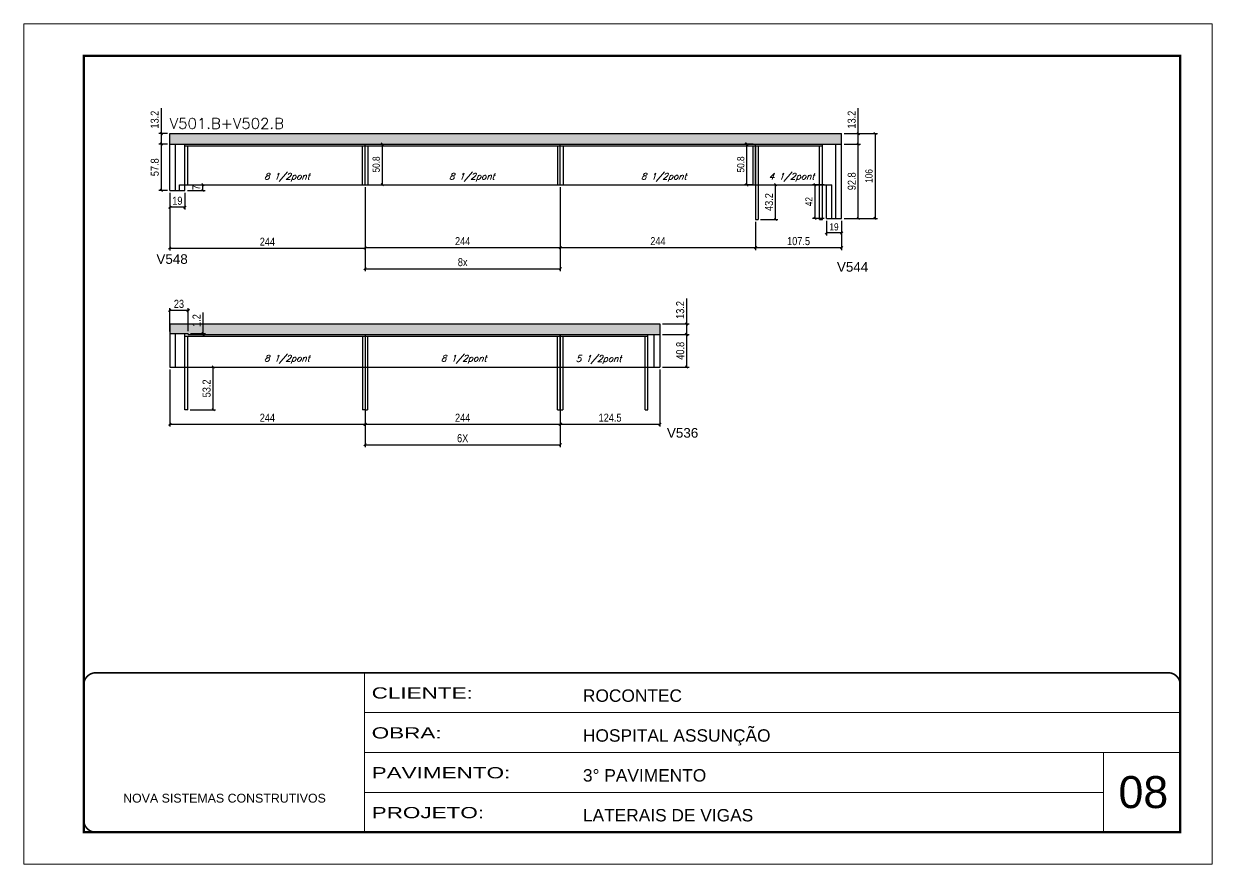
# Model space of a CAD drawing. Extents: x -21493 to -15213, y -12134 to 11887.
# Drawn here: x -16725 to -15240, y 9689 to 10739 of the extents above; entities that cross this region are included whole.
import ezdxf

# ---------------------------------------------------------------- set-up
doc = ezdxf.new("R2010")
doc.units = 0
doc.linetypes.add('CONTINUO', pattern=[0])
doc.linetypes.add('DASHED', pattern=[0.75, 0.5, -0.25])
for name, color, linetype in [('5', 5, 'Continuous'), ('COTA', 241, 'Continuous'), ('Painéis', 200, 'Continuous'), ('SARR_2.2x7', 40, 'Continuous'), ('SARR_3.5x7', 81, 'Continuous'), ('texto', 7, 'Continuous')]:
    doc.layers.add(name, color=color, linetype=linetype)
for name, color, linetype, lineweight in [('CARIMBO', 255, 'Continuous', 9), ('Folhas', 255, 'Continuous', 9), ('SARRAFO DE PRESSAO', 251, 'DASHED', 9), ('Texto Seção', 7, 'Continuous', 15)]:
    doc.layers.add(name, color=color, linetype=linetype, lineweight=lineweight)
doc.styles.add('ARIAL', font='arial.ttf')
doc.styles.add('COTA TECNICA', font='techl___.ttf', dxfattribs={"height": 10})
doc.styles.add('COTA TECNICA-50', font='techl___.ttf', dxfattribs={"height": 9})
doc.styles.add('REGUA-120', font='ROMANS.shx', dxfattribs={"height": 15})
doc.styles.add('Romans', font='romans.shx')
doc.styles.get("Standard").update_dxf_attribs({"font": 'arial.ttf'})
doc.styles.add('Tecnologia', font='')
doc.styles.get('Tecnologia').set_extended_font_data('Forgotten Futurist')
doc.dimstyles.new('COTA PAINEL-50', dxfattribs={"dimtxt": 9, "dimasz": 3, "dimexe": 3, "dimexo": 3, "dimgap": 3, "dimtad": 1, "dimdec": 1, "dimzin": 12, "dimdsep": 46, "dimtxsty": 'COTA TECNICA-50', "dimblk1": 'OBLIQUE', "dimblk2": 'OBLIQUE', "dimsah": 1, "dimcen": 0.9, "dimclrd": 4, "dimclre": 4, "dimclrt": 240, "dimadec": 1, "dimazin": 3, "dimtfac": 1, "dimtdec": 1, "dimtmove": 0, "dimatfit": 3, "dimfxl": 1, "dimtolj": 1, "dimtzin": 12, "dimarcsym": 0})
doc.dimstyles.new('PAINEL', dxfattribs={"dimtxt": 10, "dimasz": 3, "dimexe": 3, "dimexo": 3, "dimgap": 3, "dimtad": 1, "dimdec": 1, "dimzin": 12, "dimdsep": 46, "dimtxsty": 'COTA TECNICA', "dimblk1": 'OBLIQUE', "dimblk2": 'OBLIQUE', "dimsah": 1, "dimcen": 0.9, "dimclrd": 4, "dimclre": 4, "dimclrt": 240, "dimadec": 1, "dimazin": 3, "dimtfac": 1, "dimtdec": 1, "dimtmove": 0, "dimatfit": 3, "dimfxl": 1, "dimtolj": 1, "dimtzin": 12, "dimarcsym": 0})
pattern_1 = [(50, (-155447.1976, -18004.2416), (5.46554007, -0.47817257), [0.5715, -6.2865]), (355, (-155447.1976, -18004.2416), (-1.05730264, 5.73170536), [0.4572, -5.02921753]), (100.4514447, (-155446.742, -18004.2814), (4.40823741, 5.25353256), [0.48570026, -5.34270734]), (46.1842, (-155447.1976, -18002.7176), (8.13237123, -1.26126984), [0.85725, -9.42975]), (96.6355576, (-155446.52, -18002.823), (7.122124, 7.42278374), [0.7285507, -8.01406824]), (351.184151, (-155447.198, -18002.7176), (7.122124, 7.42278374), [0.685799, -7.54379196]), (21, (-155446.4356, -18003.0986), (4.54843174, -3.06795595), [0.5715, -6.2865]), (326, (-155446.4356, -18003.0986), (1.85406085, 5.52563898), [0.4572, -5.0292]), (71.451445, (-155446.0566, -18003.354), (6.40249258, 2.45768307), [0.48570026, -5.34269813]), (37.5, (-155447.1976, -18004.2416), (0.092658098, 2.536651166), [0, -4.96824, 0, -5.1054, 0, -5.04825]), (7.5, (-155447.1976, -18004.2416), (2.004589875, 3.005417245), [0, -2.91084, 0, -4.85394, 0, -1.92405]), (327.5, (-155448.8969, -18004.2416), (4.067717855, -0.17186232), [0, -1.905, 0, -5.9436, 0, -7.8867]), (317.5, (-155449.659, -18004.2416), (4.44387544, 0.76279473), [0, -2.4765, 0, -3.94716, 0, -5.6007])]

# ---------------------------------------------------------------- blocks, each defined once
blk = doc.blocks.new('_Oblique')
at = {"color": 0, "linetype": 'ByBlock', "lineweight": -2}
blk.add_line((-0.5, -0.5), (0.5, 0.5), dxfattribs=at)
blk = doc.blocks.new('*D1634')
at = {"layer": 'COTA', "color": 4, "lineweight": -2, "ltscale": 25, "transparency": 16777216}
for p, q in [((-15927, 10350.5), (-15893.5, 10350.5)), ((-15896.5, 10309.7), (-15896.5, 10350.5)), ((-15927, 10309.7), (-15893.5, 10309.7))]:
    blk.add_line(p, q, dxfattribs=at)
at = {"layer": 'Defpoints', "color": 0, "ltscale": 25, "transparency": 16777216}
for p in [(-15930, 10350.5), (-15896.5, 10350.5), (-15930, 10309.7)]:
    blk.add_point(p, dxfattribs=at)
at = {"layer": 'COTA', "color": 4, "lineweight": -2, "ltscale": 25, "transparency": 16777216, "xscale": 3, "yscale": 3, "zscale": 3}
for p, rotation in [((-15896.5, 10350.5), 90), ((-15896.5, 10309.7), 270)]:
    blk.add_blockref('_Oblique', p, dxfattribs=dict(at, rotation=rotation))
at = {"layer": 'COTA', "color": 240, "ltscale": 25, "transparency": 16777216, "insert": (-15904.6, 10330.1), "char_height": 10, "attachment_point": 5, "rotation": 90, "style": 'COTA TECNICA'}
blk.add_mtext('\\A1;40.8', dxfattribs=at)
blk = doc.blocks.new('*D1635')
at = {"layer": 'COTA', "color": 4, "lineweight": -2, "ltscale": 25, "transparency": 16777216}
for p, q in [((-15896.5, 10363.7), (-15896.5, 10395.4)), ((-15927, 10363.7), (-15893.5, 10363.7)), ((-15927, 10350.5), (-15893.5, 10350.5)), ((-15896.5, 10350.5), (-15896.5, 10363.7))]:
    blk.add_line(p, q, dxfattribs=at)
at = {"layer": 'Defpoints', "color": 0, "ltscale": 25, "transparency": 16777216}
for p in [(-15930, 10363.7), (-15930, 10350.5), (-15896.5, 10363.7)]:
    blk.add_point(p, dxfattribs=at)
at = {"layer": 'COTA', "color": 4, "lineweight": -2, "ltscale": 25, "transparency": 16777216, "xscale": 3, "yscale": 3, "zscale": 3}
for p, rotation in [((-15896.5, 10363.7), 90), ((-15896.5, 10350.5), 270)]:
    blk.add_blockref('_Oblique', p, dxfattribs=dict(at, rotation=rotation))
at = {"layer": 'COTA', "color": 240, "ltscale": 25, "transparency": 16777216, "insert": (-15904.7, 10381.1), "char_height": 10, "attachment_point": 5, "rotation": 90, "style": 'COTA TECNICA'}
blk.add_mtext('\\A1;13.2', dxfattribs=at)
blk = doc.blocks.new('*D1636')
at = {"layer": 'COTA', "color": 4, "lineweight": -2, "ltscale": 25, "transparency": 16777216}
for p, q in [((-16500.9, 10351.7), (-16500.9, 10378.1)), ((-16516.5, 10351.7), (-16497.9, 10351.7)), ((-16516.5, 10350.5), (-16497.9, 10350.5)), ((-16500.9, 10350.5), (-16500.9, 10351.7)), ((-16500.9, 10350.5), (-16500.9, 10347.5))]:
    blk.add_line(p, q, dxfattribs=at)
at = {"layer": 'Defpoints', "color": 0, "ltscale": 25, "transparency": 16777216}
for p in [(-16519.5, 10351.7), (-16519.5, 10350.5), (-16500.9, 10350.5)]:
    blk.add_point(p, dxfattribs=at)
at = {"layer": 'COTA', "color": 4, "lineweight": -2, "ltscale": 25, "transparency": 16777216, "xscale": 3, "yscale": 3, "zscale": 3}
for p, rotation in [((-16500.9, 10351.7), 270), ((-16500.9, 10350.5), 90)]:
    blk.add_blockref('_Oblique', p, dxfattribs=dict(at, rotation=rotation))
at = {"layer": 'COTA', "color": 240, "ltscale": 25, "transparency": 16777216, "insert": (-16509, 10367.9), "char_height": 10, "attachment_point": 5, "rotation": 90, "style": 'COTA TECNICA'}
blk.add_mtext('\\A1;1.2', dxfattribs=at)
blk = doc.blocks.new('*D1664')
at = {"layer": 'COTA', "color": 4, "lineweight": -2, "ltscale": 25, "transparency": 16777216}
for p, q in [((-15682.2, 10601.5), (-15682.2, 10633.2)), ((-15700, 10601.5), (-15679.2, 10601.5)), ((-15700, 10588.3), (-15679.2, 10588.3)), ((-15682.2, 10588.3), (-15682.2, 10601.5))]:
    blk.add_line(p, q, dxfattribs=at)
at = {"layer": 'Defpoints', "color": 0, "ltscale": 25, "transparency": 16777216}
for p in [(-15703, 10601.5), (-15703, 10588.3), (-15682.2, 10601.5)]:
    blk.add_point(p, dxfattribs=at)
at = {"layer": 'COTA', "color": 4, "lineweight": -2, "ltscale": 25, "transparency": 16777216, "xscale": 3, "yscale": 3, "zscale": 3}
for p, rotation in [((-15682.2, 10601.5), 90), ((-15682.2, 10588.3), 270)]:
    blk.add_blockref('_Oblique', p, dxfattribs=dict(at, rotation=rotation))
at = {"layer": 'COTA', "color": 240, "ltscale": 25, "transparency": 16777216, "insert": (-15690.4, 10618.9), "char_height": 10, "attachment_point": 5, "rotation": 90, "style": 'COTA TECNICA'}
blk.add_mtext('\\A1;13.2', dxfattribs=at)
blk = doc.blocks.new('*D1330')
at = {"layer": 'COTA', "color": 4, "lineweight": -2, "ltscale": 25, "transparency": 16777216}
for p, q in [((-16542.5, 10354.1), (-16542.5, 10383.5)), ((-16519.5, 10380.5), (-16542.5, 10380.5)), ((-16519.5, 10354.7), (-16519.5, 10383.5))]:
    blk.add_line(p, q, dxfattribs=at)
at = {"layer": 'Defpoints', "color": 0, "ltscale": 25, "transparency": 16777216}
for p in [(-16542.5, 10380.5), (-16542.5, 10351.1), (-16519.5, 10351.7)]:
    blk.add_point(p, dxfattribs=at)
at = {"layer": 'COTA', "color": 4, "lineweight": -2, "ltscale": 25, "transparency": 16777216, "xscale": 3, "yscale": 3, "zscale": 3, "rotation": 180}
blk.add_blockref('_Oblique', (-16542.5, 10380.5), dxfattribs=at)
at = {"layer": 'COTA', "color": 4, "lineweight": -2, "ltscale": 25, "transparency": 16777216, "xscale": 3, "yscale": 3, "zscale": 3}
blk.add_blockref('_Oblique', (-16519.5, 10380.5), dxfattribs=at)
at = {"layer": 'COTA', "color": 240, "ltscale": 25, "transparency": 16777216, "insert": (-16531, 10388.7), "char_height": 10, "attachment_point": 5, "style": 'COTA TECNICA'}
blk.add_mtext('\\A1;23', dxfattribs=at)
blk = doc.blocks.new('*D1665')
at = {"layer": 'COTA', "color": 4, "lineweight": -2, "ltscale": 25, "transparency": 16777216}
for p, q in [((-15700, 10588.3), (-15679.2, 10588.3)), ((-15682.2, 10495.5), (-15682.2, 10588.3)), ((-15700, 10495.5), (-15679.2, 10495.5))]:
    blk.add_line(p, q, dxfattribs=at)
at = {"layer": 'Defpoints', "color": 0, "ltscale": 25, "transparency": 16777216}
for p in [(-15703, 10588.3), (-15682.2, 10588.3), (-15703, 10495.5)]:
    blk.add_point(p, dxfattribs=at)
at = {"layer": 'COTA', "color": 4, "lineweight": -2, "ltscale": 25, "transparency": 16777216, "xscale": 3, "yscale": 3, "zscale": 3}
for p, rotation in [((-15682.2, 10588.3), 90), ((-15682.2, 10495.5), 270)]:
    blk.add_blockref('_Oblique', p, dxfattribs=dict(at, rotation=rotation))
at = {"layer": 'COTA', "color": 240, "ltscale": 25, "transparency": 16777216, "insert": (-15690.3, 10541.9), "char_height": 10, "attachment_point": 5, "rotation": 90, "style": 'COTA TECNICA'}
blk.add_mtext('\\A1;92.8', dxfattribs=at)
blk = doc.blocks.new('*D1639')
at = {"layer": 'COTA', "color": 4, "lineweight": -2, "ltscale": 25, "transparency": 16777216}
for p, q in [((-16542.5, 10527.5), (-16542.5, 10455.4)), ((-16298.5, 10527.5), (-16298.5, 10455.4)), ((-16542.5, 10458.4), (-16298.5, 10458.4))]:
    blk.add_line(p, q, dxfattribs=at)
at = {"layer": 'Defpoints', "color": 0, "ltscale": 25, "transparency": 16777216}
for p in [(-16542.5, 10530.5), (-16298.5, 10530.5), (-16298.5, 10458.4)]:
    blk.add_point(p, dxfattribs=at)
at = {"layer": 'COTA', "color": 4, "lineweight": -2, "ltscale": 25, "transparency": 16777216, "xscale": 3, "yscale": 3, "zscale": 3, "rotation": 180}
blk.add_blockref('_Oblique', (-16542.5, 10458.4), dxfattribs=at)
at = {"layer": 'COTA', "color": 4, "lineweight": -2, "ltscale": 25, "transparency": 16777216, "xscale": 3, "yscale": 3, "zscale": 3}
blk.add_blockref('_Oblique', (-16298.5, 10458.4), dxfattribs=at)
at = {"layer": 'COTA', "color": 240, "ltscale": 25, "transparency": 16777216, "insert": (-16420.5, 10466.4), "char_height": 10, "attachment_point": 5, "style": 'COTA TECNICA'}
blk.add_mtext('\\A1;244', dxfattribs=at)
blk = doc.blocks.new('*D1640')
at = {"layer": 'COTA', "color": 4, "lineweight": -2, "ltscale": 25, "transparency": 16777216}
for p, q in [((-16298.5, 10534.5), (-16298.5, 10456)), ((-16054.5, 10534.5), (-16054.5, 10456)), ((-16298.5, 10459), (-16054.5, 10459))]:
    blk.add_line(p, q, dxfattribs=at)
at = {"layer": 'Defpoints', "color": 0, "ltscale": 25, "transparency": 16777216}
for p in [(-16298.5, 10537.5), (-16054.5, 10537.5), (-16054.5, 10459)]:
    blk.add_point(p, dxfattribs=at)
at = {"layer": 'COTA', "color": 4, "lineweight": -2, "ltscale": 25, "transparency": 16777216, "xscale": 3, "yscale": 3, "zscale": 3, "rotation": 180}
blk.add_blockref('_Oblique', (-16298.5, 10459), dxfattribs=at)
at = {"layer": 'COTA', "color": 4, "lineweight": -2, "ltscale": 25, "transparency": 16777216, "xscale": 3, "yscale": 3, "zscale": 3}
blk.add_blockref('_Oblique', (-16054.5, 10459), dxfattribs=at)
at = {"layer": 'COTA', "color": 240, "ltscale": 25, "transparency": 16777216, "insert": (-16176.5, 10467.1), "char_height": 10, "attachment_point": 5, "style": 'COTA TECNICA'}
blk.add_mtext('\\A1;244', dxfattribs=at)
blk = doc.blocks.new('*D1641')
at = {"layer": 'COTA', "color": 4, "lineweight": -2, "ltscale": 25, "transparency": 16777216}
for p, q in [((-16298.5, 10534.5), (-16298.5, 10429.7)), ((-16054.5, 10534.5), (-16054.5, 10429.7)), ((-16298.5, 10432.7), (-16054.5, 10432.7))]:
    blk.add_line(p, q, dxfattribs=at)
at = {"layer": 'Defpoints', "color": 0, "ltscale": 25, "transparency": 16777216}
for p in [(-16298.5, 10537.5), (-16054.5, 10537.5), (-16054.5, 10432.7)]:
    blk.add_point(p, dxfattribs=at)
at = {"layer": 'COTA', "color": 4, "lineweight": -2, "ltscale": 25, "transparency": 16777216, "xscale": 3, "yscale": 3, "zscale": 3, "rotation": 180}
blk.add_blockref('_Oblique', (-16298.5, 10432.7), dxfattribs=at)
at = {"layer": 'COTA', "color": 4, "lineweight": -2, "ltscale": 25, "transparency": 16777216, "xscale": 3, "yscale": 3, "zscale": 3}
blk.add_blockref('_Oblique', (-16054.5, 10432.7), dxfattribs=at)
at = {"layer": 'COTA', "color": 240, "ltscale": 25, "transparency": 16777216, "insert": (-16176.5, 10440.8), "char_height": 10, "attachment_point": 5, "style": 'COTA TECNICA'}
blk.add_mtext('\\A1;8x', dxfattribs=at)
blk = doc.blocks.new('*D1565')
at = {"layer": 'COTA', "color": 4, "lineweight": -2, "ltscale": 25, "transparency": 16777216}
for p, q in [((-16545.5, 10588.3), (-16556, 10588.3)), ((-16553, 10530.5), (-16553, 10588.3)), ((-16545.5, 10530.5), (-16556, 10530.5))]:
    blk.add_line(p, q, dxfattribs=at)
at = {"layer": 'Defpoints', "color": 0, "ltscale": 25, "transparency": 16777216}
for p in [(-16553, 10588.3), (-16542.5, 10588.3), (-16542.5, 10530.5)]:
    blk.add_point(p, dxfattribs=at)
at = {"layer": 'COTA', "color": 4, "lineweight": -2, "ltscale": 25, "transparency": 16777216, "xscale": 3, "yscale": 3, "zscale": 3}
for p, rotation in [((-16553, 10588.3), 90), ((-16553, 10530.5), 270)]:
    blk.add_blockref('_Oblique', p, dxfattribs=dict(at, rotation=rotation))
at = {"layer": 'COTA', "color": 240, "ltscale": 25, "transparency": 16777216, "insert": (-16561.2, 10559.4), "char_height": 10, "attachment_point": 5, "rotation": 90, "style": 'COTA TECNICA'}
blk.add_mtext('\\A1;57.8', dxfattribs=at)
blk = doc.blocks.new('*D1566')
at = {"layer": 'COTA', "color": 4, "lineweight": -2, "ltscale": 25, "transparency": 16777216}
for p, q in [((-16553, 10601.5), (-16553, 10633.2)), ((-16545.5, 10601.5), (-16556, 10601.5)), ((-16545.5, 10588.3), (-16556, 10588.3)), ((-16553, 10588.3), (-16553, 10601.5))]:
    blk.add_line(p, q, dxfattribs=at)
at = {"layer": 'Defpoints', "color": 0, "ltscale": 25, "transparency": 16777216}
for p in [(-16553, 10601.5), (-16542.5, 10601.5), (-16542.5, 10588.3)]:
    blk.add_point(p, dxfattribs=at)
at = {"layer": 'COTA', "color": 4, "lineweight": -2, "ltscale": 25, "transparency": 16777216, "xscale": 3, "yscale": 3, "zscale": 3}
for p, rotation in [((-16553, 10601.5), 90), ((-16553, 10588.3), 270)]:
    blk.add_blockref('_Oblique', p, dxfattribs=dict(at, rotation=rotation))
at = {"layer": 'COTA', "color": 240, "ltscale": 25, "transparency": 16777216, "insert": (-16561.3, 10618.9), "char_height": 10, "attachment_point": 5, "rotation": 90, "style": 'COTA TECNICA'}
blk.add_mtext('\\A1;13.2', dxfattribs=at)
blk = doc.blocks.new('*D1567')
at = {"layer": 'COTA', "color": 4, "lineweight": -2, "ltscale": 25, "transparency": 16777216}
for p, q in [((-16542.5, 10527.5), (-16542.5, 10506.5)), ((-16523.5, 10527.5), (-16523.5, 10506.5)), ((-16523.5, 10509.5), (-16542.5, 10509.5))]:
    blk.add_line(p, q, dxfattribs=at)
at = {"layer": 'Defpoints', "color": 0, "ltscale": 25, "transparency": 16777216}
for p in [(-16542.5, 10530.5), (-16523.5, 10530.5), (-16542.5, 10509.5)]:
    blk.add_point(p, dxfattribs=at)
at = {"layer": 'COTA', "color": 4, "lineweight": -2, "ltscale": 25, "transparency": 16777216, "xscale": 3, "yscale": 3, "zscale": 3, "rotation": 180}
blk.add_blockref('_Oblique', (-16542.5, 10509.5), dxfattribs=at)
at = {"layer": 'COTA', "color": 4, "lineweight": -2, "ltscale": 25, "transparency": 16777216, "xscale": 3, "yscale": 3, "zscale": 3}
blk.add_blockref('_Oblique', (-16523.5, 10509.5), dxfattribs=at)
at = {"layer": 'COTA', "color": 240, "ltscale": 25, "transparency": 16777216, "insert": (-16533, 10517.5), "char_height": 10, "attachment_point": 5, "style": 'COTA TECNICA'}
blk.add_mtext('\\A1;19', dxfattribs=at)
blk = doc.blocks.new('*D1568')
at = {"layer": 'COTA', "color": 4, "lineweight": -2, "ltscale": 25, "transparency": 16777216}
for p, q in [((-16520.5, 10537.5), (-16498.1, 10537.5)), ((-16520.5, 10530.5), (-16498.1, 10530.5)), ((-16501.1, 10530.5), (-16501.1, 10537.5))]:
    blk.add_line(p, q, dxfattribs=at)
at = {"layer": 'Defpoints', "color": 0, "ltscale": 25, "transparency": 16777216}
for p in [(-16523.5, 10537.5), (-16523.5, 10530.5), (-16501.1, 10537.5)]:
    blk.add_point(p, dxfattribs=at)
at = {"layer": 'COTA', "color": 4, "lineweight": -2, "ltscale": 25, "transparency": 16777216, "xscale": 3, "yscale": 3, "zscale": 3}
for p, rotation in [((-16501.1, 10537.5), 90), ((-16501.1, 10530.5), 270)]:
    blk.add_blockref('_Oblique', p, dxfattribs=dict(at, rotation=rotation))
at = {"layer": 'COTA', "color": 240, "ltscale": 25, "transparency": 16777216, "insert": (-16509.2, 10534), "char_height": 10, "attachment_point": 5, "rotation": 90, "style": 'COTA TECNICA'}
blk.add_mtext('\\A1;7', dxfattribs=at)
blk = doc.blocks.new('*D1569')
at = {"layer": 'COTA', "color": 4, "lineweight": -2, "ltscale": 25, "transparency": 16777216}
for p, q in [((-16298.5, 10306.7), (-16298.5, 10235.4)), ((-16054.5, 10306.7), (-16054.5, 10235.4)), ((-16298.5, 10238.4), (-16054.5, 10238.4))]:
    blk.add_line(p, q, dxfattribs=at)
at = {"layer": 'Defpoints', "color": 0, "ltscale": 25, "transparency": 16777216}
for p in [(-16298.5, 10309.7), (-16054.5, 10309.7), (-16054.5, 10238.4)]:
    blk.add_point(p, dxfattribs=at)
at = {"layer": 'COTA', "color": 4, "lineweight": -2, "ltscale": 25, "transparency": 16777216, "xscale": 3, "yscale": 3, "zscale": 3, "rotation": 180}
blk.add_blockref('_Oblique', (-16298.5, 10238.4), dxfattribs=at)
at = {"layer": 'COTA', "color": 4, "lineweight": -2, "ltscale": 25, "transparency": 16777216, "xscale": 3, "yscale": 3, "zscale": 3}
blk.add_blockref('_Oblique', (-16054.5, 10238.4), dxfattribs=at)
at = {"layer": 'COTA', "color": 240, "ltscale": 25, "transparency": 16777216, "insert": (-16176.5, 10246.5), "char_height": 10, "attachment_point": 5, "style": 'COTA TECNICA'}
blk.add_mtext('\\A1;244', dxfattribs=at)
blk = doc.blocks.new('*D1271')
at = {"layer": 'COTA', "color": 4, "lineweight": -2, "ltscale": 25, "transparency": 16777216}
for p, q in [((-16298.5, 10306.7), (-16298.5, 10209.7)), ((-16054.5, 10306.7), (-16054.5, 10209.7)), ((-16298.5, 10212.7), (-16054.5, 10212.7))]:
    blk.add_line(p, q, dxfattribs=at)
at = {"layer": 'Defpoints', "color": 0, "ltscale": 25, "transparency": 16777216}
for p in [(-16298.5, 10309.7), (-16054.5, 10309.7), (-16054.5, 10212.7)]:
    blk.add_point(p, dxfattribs=at)
at = {"layer": 'COTA', "color": 4, "lineweight": -2, "ltscale": 25, "transparency": 16777216, "xscale": 3, "yscale": 3, "zscale": 3, "rotation": 180}
blk.add_blockref('_Oblique', (-16298.5, 10212.7), dxfattribs=at)
at = {"layer": 'COTA', "color": 4, "lineweight": -2, "ltscale": 25, "transparency": 16777216, "xscale": 3, "yscale": 3, "zscale": 3}
blk.add_blockref('_Oblique', (-16054.5, 10212.7), dxfattribs=at)
at = {"layer": 'COTA', "color": 240, "ltscale": 25, "transparency": 16777216, "insert": (-16176.5, 10220.8), "char_height": 10, "attachment_point": 5, "style": 'COTA TECNICA'}
blk.add_mtext('\\A1;6X', dxfattribs=at)
blk = doc.blocks.new('*D1608')
at = {"layer": 'COTA', "color": 4, "lineweight": -2, "ltscale": 25, "transparency": 16777216}
for p, q in [((-16542.5, 10306.7), (-16542.5, 10235.4)), ((-16298.5, 10253.5), (-16298.5, 10235.4)), ((-16542.5, 10238.4), (-16298.5, 10238.4))]:
    blk.add_line(p, q, dxfattribs=at)
at = {"layer": 'Defpoints', "color": 0, "ltscale": 25, "transparency": 16777216}
for p in [(-16542.5, 10309.7), (-16298.5, 10256.5), (-16298.5, 10238.4)]:
    blk.add_point(p, dxfattribs=at)
at = {"layer": 'COTA', "color": 4, "lineweight": -2, "ltscale": 25, "transparency": 16777216, "xscale": 3, "yscale": 3, "zscale": 3, "rotation": 180}
blk.add_blockref('_Oblique', (-16542.5, 10238.4), dxfattribs=at)
at = {"layer": 'COTA', "color": 4, "lineweight": -2, "ltscale": 25, "transparency": 16777216, "xscale": 3, "yscale": 3, "zscale": 3}
blk.add_blockref('_Oblique', (-16298.5, 10238.4), dxfattribs=at)
at = {"layer": 'COTA', "color": 240, "ltscale": 25, "transparency": 16777216, "insert": (-16420.5, 10246.5), "char_height": 10, "attachment_point": 5, "style": 'COTA TECNICA'}
blk.add_mtext('\\A1;244', dxfattribs=at)
blk = doc.blocks.new('*D1609')
at = {"layer": 'COTA', "color": 4, "lineweight": -2, "ltscale": 25, "transparency": 16777216}
for p, q in [((-15930, 10306.7), (-15930, 10235.4)), ((-16054.5, 10253.5), (-16054.5, 10235.4)), ((-16054.5, 10238.4), (-15930, 10238.4))]:
    blk.add_line(p, q, dxfattribs=at)
at = {"layer": 'Defpoints', "color": 0, "ltscale": 25, "transparency": 16777216}
for p in [(-15930, 10309.7), (-16054.5, 10256.5), (-15930, 10238.4)]:
    blk.add_point(p, dxfattribs=at)
at = {"layer": 'COTA', "color": 4, "lineweight": -2, "ltscale": 25, "transparency": 16777216, "xscale": 3, "yscale": 3, "zscale": 3, "rotation": 180}
blk.add_blockref('_Oblique', (-16054.5, 10238.4), dxfattribs=at)
at = {"layer": 'COTA', "color": 4, "lineweight": -2, "ltscale": 25, "transparency": 16777216, "xscale": 3, "yscale": 3, "zscale": 3}
blk.add_blockref('_Oblique', (-15930, 10238.4), dxfattribs=at)
at = {"layer": 'COTA', "color": 240, "ltscale": 25, "transparency": 16777216, "insert": (-15992.3, 10246.5), "char_height": 10, "attachment_point": 5, "style": 'COTA TECNICA'}
blk.add_mtext('\\A1;124.5', dxfattribs=at)
blk = doc.blocks.new('*D1311')
at = {"layer": 'COTA', "color": 4, "lineweight": -2, "ltscale": 25, "transparency": 16777216}
for p, q in [((-16054.5, 10534.5), (-16054.5, 10456)), ((-15810.5, 10491.3), (-15810.5, 10456)), ((-16054.5, 10459), (-15810.5, 10459))]:
    blk.add_line(p, q, dxfattribs=at)
at = {"layer": 'Defpoints', "color": 0, "ltscale": 25, "transparency": 16777216}
for p in [(-16054.5, 10537.5), (-15810.5, 10494.3), (-15810.5, 10459)]:
    blk.add_point(p, dxfattribs=at)
at = {"layer": 'COTA', "color": 4, "lineweight": -2, "ltscale": 25, "transparency": 16777216, "xscale": 3, "yscale": 3, "zscale": 3, "rotation": 180}
blk.add_blockref('_Oblique', (-16054.5, 10459), dxfattribs=at)
at = {"layer": 'COTA', "color": 4, "lineweight": -2, "ltscale": 25, "transparency": 16777216, "xscale": 3, "yscale": 3, "zscale": 3}
blk.add_blockref('_Oblique', (-15810.5, 10459), dxfattribs=at)
at = {"layer": 'COTA', "color": 240, "ltscale": 25, "transparency": 16777216, "insert": (-15932.5, 10467.1), "char_height": 10, "attachment_point": 5, "style": 'COTA TECNICA'}
blk.add_mtext('\\A1;244', dxfattribs=at)
blk = doc.blocks.new('*D1610')
at = {"layer": 'COTA', "color": 4, "lineweight": -2, "ltscale": 25, "transparency": 16777216}
for p, q in [((-15810.5, 10491.3), (-15810.5, 10456)), ((-15703, 10492.5), (-15703, 10456)), ((-15810.5, 10459), (-15703, 10459))]:
    blk.add_line(p, q, dxfattribs=at)
at = {"layer": 'Defpoints', "color": 0, "ltscale": 25, "transparency": 16777216}
for p in [(-15810.5, 10494.3), (-15703, 10495.5), (-15703, 10459)]:
    blk.add_point(p, dxfattribs=at)
at = {"layer": 'COTA', "color": 4, "lineweight": -2, "ltscale": 25, "transparency": 16777216, "xscale": 3, "yscale": 3, "zscale": 3, "rotation": 180}
blk.add_blockref('_Oblique', (-15810.5, 10459), dxfattribs=at)
at = {"layer": 'COTA', "color": 4, "lineweight": -2, "ltscale": 25, "transparency": 16777216, "xscale": 3, "yscale": 3, "zscale": 3}
blk.add_blockref('_Oblique', (-15703, 10459), dxfattribs=at)
at = {"layer": 'COTA', "color": 240, "ltscale": 25, "transparency": 16777216, "insert": (-15756.8, 10467.1), "char_height": 10, "attachment_point": 5, "style": 'COTA TECNICA'}
blk.add_mtext('\\A1;107.5', dxfattribs=at)
blk = doc.blocks.new('*D1611')
at = {"layer": 'COTA', "color": 4, "lineweight": -2, "ltscale": 25, "transparency": 16777216}
for p, q in [((-15804.5, 10537.5), (-15782.5, 10537.5)), ((-15785.5, 10494.3), (-15785.5, 10537.5)), ((-15804.5, 10494.3), (-15782.5, 10494.3))]:
    blk.add_line(p, q, dxfattribs=at)
at = {"layer": 'Defpoints', "color": 0, "ltscale": 25, "transparency": 16777216}
for p in [(-15807.5, 10537.5), (-15785.5, 10537.5), (-15807.5, 10494.3)]:
    blk.add_point(p, dxfattribs=at)
at = {"layer": 'COTA', "color": 4, "lineweight": -2, "ltscale": 25, "transparency": 16777216, "xscale": 3, "yscale": 3, "zscale": 3}
for p, rotation in [((-15785.5, 10537.5), 90), ((-15785.5, 10494.3), 270)]:
    blk.add_blockref('_Oblique', p, dxfattribs=dict(at, rotation=rotation))
at = {"layer": 'COTA', "color": 240, "ltscale": 25, "transparency": 16777216, "insert": (-15793.7, 10515.9), "char_height": 10, "attachment_point": 5, "rotation": 90, "style": 'COTA TECNICA'}
blk.add_mtext('\\A1;43.2', dxfattribs=at)
blk = doc.blocks.new('*D1612')
at = {"layer": 'COTA', "color": 4, "lineweight": -2, "ltscale": 25, "transparency": 16777216}
for p, q in [((-16517, 10309.7), (-16485.2, 10309.7)), ((-16488.2, 10256.5), (-16488.2, 10309.7)), ((-16517, 10256.5), (-16485.2, 10256.5))]:
    blk.add_line(p, q, dxfattribs=at)
at = {"layer": 'Defpoints', "color": 0, "ltscale": 25, "transparency": 16777216}
for p in [(-16520, 10309.7), (-16488.2, 10309.7), (-16520, 10256.5)]:
    blk.add_point(p, dxfattribs=at)
at = {"layer": 'COTA', "color": 4, "lineweight": -2, "ltscale": 25, "transparency": 16777216, "xscale": 3, "yscale": 3, "zscale": 3}
for p, rotation in [((-16488.2, 10309.7), 90), ((-16488.2, 10256.5), 270)]:
    blk.add_blockref('_Oblique', p, dxfattribs=dict(at, rotation=rotation))
at = {"layer": 'COTA', "color": 240, "ltscale": 25, "transparency": 16777216, "insert": (-16496.4, 10283.1), "char_height": 10, "attachment_point": 5, "rotation": 90, "style": 'COTA TECNICA'}
blk.add_mtext('\\A1;53.2', dxfattribs=at)
blk = doc.blocks.new('9999999999')
at = {"color": 30, "linetype": 'CONTINUO'}
for p, q in [((98564.6, 34230.2), (98564.6, 34429.4)), ((98564.6, 34379.6), (99584, 34379.6)), ((98564.6, 34329.8), (99488, 34329.8)), ((99584, 34329.8), (99488, 34329.8)), ((99488, 34329.8), (99488, 34230.2)), ((98564.6, 34280), (99488, 34280))]:
    blk.add_line(p, q, dxfattribs=at)
at = {"color": 30, "linetype": 'CONTINUO', "const_width": 2}
blk.add_lwpolyline([(99584, 34230.2), (99584, 34414.4, 0.414214), (99569, 34429.4), (98229, 34429.4, 0.414214), (98214, 34414.4), (98214, 34245.2, 0.414214), (98229, 34230.2), (99584, 34230.2)], format="xyb", dxfattribs=at)
at = {"layer": 'Folhas'}
blk.add_lwpolyline([(98139, 34190.2), (99624, 34190.2), (99624, 35240.2), (98139, 35240.2)], close=True, dxfattribs=at)
at = {"layer": 'Folhas', "color": 30, "const_width": 3}
blk.add_lwpolyline([(98214, 34230.2), (99584, 34230.2), (99584, 35200.2), (98214, 35200.2)], close=True, dxfattribs=at)
at = {"color": 7, "linetype": 'Continuous', "ltscale": 5, "style": 'ARIAL'}
for s, height, p in [('ROCONTEC', 15.48, (98837.7, 34393.1)), ('HOSPITAL ASSUNÇÃO', 15.483, (98837.7, 34343.3)), ('3° PAVIMENTO', 15.483, (98837.7, 34293.5)), ('NOVA SISTEMAS CONSTRUTIVOS', 11.059, (98263.2, 34267.2)), ('LATERAIS DE VIGAS', 15.483, (98837.7, 34243.7))]:
    blk.add_text(s, height=height, dxfattribs=at).set_placement(p)
at = {"layer": 'Folhas', "color": 7, "style": 'Tecnologia', "width": 1.5}
for s, p in [('CLIENTE:', (98573.7, 34397.2)), ('OBRA:', (98573.7, 34347.3)), ('PAVIMENTO:', (98573.7, 34297.5)), ('PROJETO:', (98573.7, 34247.7))]:
    blk.add_text(s, height=14, dxfattribs=at).set_placement(p)
blk = doc.blocks.new('*D1870')
at = {"layer": 'COTA', "color": 4, "lineweight": -2, "transparency": 16777216}
for p, q in [((-15700, 10601.5), (-15658.2, 10601.5)), ((-15661.2, 10601.5), (-15661.2, 10495.5)), ((-15700, 10495.5), (-15658.2, 10495.5))]:
    blk.add_line(p, q, dxfattribs=at)
at = {"layer": 'Defpoints', "color": 0, "transparency": 16777216}
for p in [(-15703, 10601.5), (-15703, 10495.5), (-15661.2, 10495.5)]:
    blk.add_point(p, dxfattribs=at)
at = {"layer": 'COTA', "color": 4, "lineweight": -2, "transparency": 16777216, "xscale": 3, "yscale": 3, "zscale": 3}
for p, rotation in [((-15661.2, 10601.5), 90), ((-15661.2, 10495.5), 270)]:
    blk.add_blockref('_Oblique', p, dxfattribs=dict(at, rotation=rotation))
at = {"layer": 'COTA', "color": 240, "transparency": 16777216, "insert": (-15668.8, 10548.5), "char_height": 9, "attachment_point": 5, "rotation": 90, "style": 'COTA TECNICA-50'}
blk.add_mtext('\\A1;106', dxfattribs=at)
blk = doc.blocks.new('*D1871')
at = {"layer": 'COTA', "color": 4, "lineweight": -2, "transparency": 16777216}
for p, q in [((-15813.5, 10588.3), (-15824.4, 10588.3)), ((-15821.4, 10537.5), (-15821.4, 10588.3)), ((-15813.5, 10537.5), (-15824.4, 10537.5))]:
    blk.add_line(p, q, dxfattribs=at)
at = {"layer": 'Defpoints', "color": 0, "transparency": 16777216}
for p in [(-15821.4, 10588.3), (-15810.5, 10588.3), (-15810.5, 10537.5)]:
    blk.add_point(p, dxfattribs=at)
at = {"layer": 'COTA', "color": 4, "lineweight": -2, "transparency": 16777216, "xscale": 3, "yscale": 3, "zscale": 3}
for p, rotation in [((-15821.4, 10588.3), 90), ((-15821.4, 10537.5), 270)]:
    blk.add_blockref('_Oblique', p, dxfattribs=dict(at, rotation=rotation))
at = {"layer": 'COTA', "color": 240, "transparency": 16777216, "insert": (-15829, 10562.9), "char_height": 9, "attachment_point": 5, "rotation": 90, "style": 'COTA TECNICA-50'}
blk.add_mtext('\\A1;50.8', dxfattribs=at)
blk = doc.blocks.new('*D1872')
at = {"layer": 'COTA', "color": 4, "lineweight": -2, "transparency": 16777216}
for p, q in [((-15722, 10492.5), (-15722, 10474.3)), ((-15703, 10492.5), (-15703, 10474.3)), ((-15703, 10477.3), (-15722, 10477.3))]:
    blk.add_line(p, q, dxfattribs=at)
at = {"layer": 'Defpoints', "color": 0, "transparency": 16777216}
for p in [(-15722, 10495.5), (-15703, 10495.5), (-15722, 10477.3)]:
    blk.add_point(p, dxfattribs=at)
at = {"layer": 'COTA', "color": 4, "lineweight": -2, "transparency": 16777216, "xscale": 3, "yscale": 3, "zscale": 3, "rotation": 180}
blk.add_blockref('_Oblique', (-15722, 10477.3), dxfattribs=at)
at = {"layer": 'COTA', "color": 4, "lineweight": -2, "transparency": 16777216, "xscale": 3, "yscale": 3, "zscale": 3}
blk.add_blockref('_Oblique', (-15703, 10477.3), dxfattribs=at)
at = {"layer": 'COTA', "color": 240, "transparency": 16777216, "insert": (-15712.5, 10484.9), "char_height": 9, "attachment_point": 5, "style": 'COTA TECNICA-50'}
blk.add_mtext('\\A1;19', dxfattribs=at)
blk = doc.blocks.new('*D1873')
at = {"layer": 'COTA', "color": 4, "lineweight": -2, "transparency": 16777216}
for p, q in [((-15725, 10537.5), (-15739.3, 10537.5)), ((-15736.3, 10537.5), (-15736.3, 10495.5)), ((-15725, 10495.5), (-15739.3, 10495.5))]:
    blk.add_line(p, q, dxfattribs=at)
at = {"layer": 'Defpoints', "color": 0, "transparency": 16777216}
for p in [(-15722, 10537.5), (-15736.3, 10495.5), (-15722, 10495.5)]:
    blk.add_point(p, dxfattribs=at)
at = {"layer": 'COTA', "color": 4, "lineweight": -2, "transparency": 16777216, "xscale": 3, "yscale": 3, "zscale": 3}
for p, rotation in [((-15736.3, 10537.5), 90), ((-15736.3, 10495.5), 270)]:
    blk.add_blockref('_Oblique', p, dxfattribs=dict(at, rotation=rotation))
at = {"layer": 'COTA', "color": 240, "transparency": 16777216, "insert": (-15743.9, 10516.5), "char_height": 9, "attachment_point": 5, "rotation": 90, "style": 'COTA TECNICA-50'}
blk.add_mtext('\\A1;42', dxfattribs=at)
blk = doc.blocks.new('*D1874')
at = {"layer": 'COTA', "color": 4, "lineweight": -2, "transparency": 16777216}
for p, q in [((-16295.5, 10588.3), (-16273.8, 10588.3)), ((-16276.8, 10537.5), (-16276.8, 10588.3)), ((-16295.5, 10537.5), (-16273.8, 10537.5))]:
    blk.add_line(p, q, dxfattribs=at)
at = {"layer": 'Defpoints', "color": 0, "transparency": 16777216}
for p in [(-16298.5, 10588.3), (-16276.8, 10588.3), (-16298.5, 10537.5)]:
    blk.add_point(p, dxfattribs=at)
at = {"layer": 'COTA', "color": 4, "lineweight": -2, "transparency": 16777216, "xscale": 3, "yscale": 3, "zscale": 3}
for p, rotation in [((-16276.8, 10588.3), 90), ((-16276.8, 10537.5), 270)]:
    blk.add_blockref('_Oblique', p, dxfattribs=dict(at, rotation=rotation))
at = {"layer": 'COTA', "color": 240, "transparency": 16777216, "insert": (-16284.5, 10562.9), "char_height": 9, "attachment_point": 5, "rotation": 90, "style": 'COTA TECNICA-50'}
blk.add_mtext('\\A1;50.8', dxfattribs=at)

msp = doc.modelspace()

# ---------------------------------------------------------------- hatches: boundary and pattern name
at = {"layer": 'COTA', "linetype": 'ByBlock'}
h = msp.add_hatch(dxfattribs=at)
h.set_pattern_fill('AR-CONC', color=256, scale=0.03)
h.set_pattern_definition(pattern_1)
h.paths.add_polyline_path([(-15703.04, 10601.5), (-16054.51, 10601.5), (-16542.51, 10601.5), (-16542.51, 10588.3), (-15703.04, 10588.3)])
h = msp.add_hatch(dxfattribs=at)
h.set_pattern_fill('AR-CONC', color=256, scale=0.03)
h.set_pattern_definition(pattern_1)
h.paths.add_polyline_path([(-15930.01, 10350.5), (-15930.01, 10363.7), (-16542.51, 10363.7), (-16542.51, 10351.7), (-16519.51, 10351.7), (-16519.51, 10350.5)])
h.paths.add_polyline_path([(-16499.11, 10356.21), (-16499.11, 10378.83), (-16519.7, 10378.83), (-16519.7, 10356.21)], flags=9)

# ---------------------------------------------------------------- linework, layer by layer
for p, q in [((-16542.51, 10601.5), (-16054.51, 10601.5)), ((-16542.51, 10588.3), (-16542.51, 10601.5)), ((-16054.51, 10601.5), (-15703.04, 10601.5)), ((-15703.04, 10588.3), (-15703.04, 10601.5)), ((-16542.51, 10363.7), (-15930.01, 10363.7)), ((-16542.51, 10363.7), (-16542.51, 10351.1)), ((-15930.01, 10363.7), (-15930.01, 10350.5))]:
    msp.add_line(p, q, dxfattribs=at)
at = {"layer": 'Painéis'}
for p, q in [((-16542.51, 10588.3), (-15703.04, 10588.3)), ((-16523.51, 10537.5), (-15722.04, 10537.5)), ((-16542.51, 10351.7), (-16519.51, 10351.7)), ((-16542.51, 10351.1), (-16542.51, 10309.7)), ((-16519.51, 10350.5), (-16519.51, 10351.7)), ((-16519.51, 10350.5), (-15930.01, 10350.5)), ((-16298.51, 10350.5), (-16298.51, 10309.7)), ((-16054.51, 10350.5), (-16054.51, 10309.7)), ((-16054.51, 10350.5), (-16054.51, 10309.7)), ((-15930.01, 10350.5), (-15930.01, 10309.7)), ((-16542.51, 10309.7), (-15930.01, 10309.7))]:
    msp.add_line(p, q, dxfattribs=at)
at = {"layer": 'Painéis', "ltscale": 25}
for p, q in [((-16542.51, 10530.5), (-16542.51, 10588.3)), ((-16298.51, 10537.5), (-16298.51, 10588.3)), ((-16054.51, 10537.5), (-16054.51, 10588.3)), ((-15810.51, 10537.5), (-15810.51, 10588.3)), ((-15703.04, 10495.5), (-15703.04, 10588.3)), ((-16542.51, 10530.5), (-16523.51, 10530.5)), ((-16523.51, 10530.5), (-16523.51, 10537.5)), ((-15722.04, 10495.5), (-15722.04, 10537.5)), ((-15722.04, 10495.5), (-15703.04, 10495.5))]:
    msp.add_line(p, q, dxfattribs=at)
at = {"layer": 'SARR_2.2x7', "linetype": 'Continuous'}
for p, q in [((-16535.51, 10530.5), (-16535.51, 10588.3)), ((-15710.04, 10495.5), (-15710.04, 10588.3)), ((-16523.51, 10586.1), (-16298.51, 10586.1)), ((-16298.51, 10586.1), (-16054.51, 10586.1)), ((-16054.51, 10586.1), (-15810.51, 10586.1)), ((-15810.51, 10586.1), (-15727.04, 10586.1)), ((-16530.51, 10530.5), (-16530.51, 10537.5)), ((-16530.51, 10537.5), (-16523.51, 10537.5)), ((-15722.04, 10537.5), (-15715.04, 10537.5)), ((-15715.04, 10495.5), (-15715.04, 10537.5)), ((-16535.51, 10309.7), (-16535.51, 10351.7)), ((-15937.01, 10309.7), (-15937.01, 10350.5)), ((-16523.51, 10348.3), (-16298.51, 10348.3)), ((-16298.51, 10348.3), (-16054.51, 10348.3)), ((-16054.51, 10348.3), (-15945.01, 10348.3))]:
    msp.add_line(p, q, dxfattribs=at)
at = {"layer": 'SARR_3.5x7'}
for p, q in [((-16523.51, 10537.5), (-16523.51, 10588.3)), ((-15727.04, 10494.3), (-15727.04, 10588.3)), ((-16520.01, 10537.5), (-16520.01, 10586.1)), ((-16302.01, 10586.1), (-16302.01, 10537.5)), ((-16294.99, 10586.1), (-16294.99, 10537.5)), ((-16058.01, 10586.1), (-16058.01, 10537.5)), ((-16050.99, 10586.1), (-16050.99, 10537.5)), ((-15814.01, 10586.1), (-15814.01, 10537.5)), ((-15810.51, 10586.1), (-15810.51, 10494.3)), ((-15807.47, 10586.1), (-15807.47, 10494.3)), ((-15730.54, 10494.3), (-15730.54, 10586.1)), ((-15810.51, 10494.3), (-15807.47, 10494.3)), ((-15730.54, 10494.3), (-15727.04, 10494.3)), ((-16523.51, 10256.5), (-16523.51, 10351.7)), ((-16298.51, 10350.5), (-16298.51, 10256.5)), ((-16298.51, 10350.5), (-16298.51, 10256.5)), ((-16054.51, 10350.5), (-16054.51, 10256.5)), ((-16054.51, 10256.5), (-16054.51, 10350.5)), ((-15945.01, 10256.5), (-15945.01, 10350.5)), ((-16520.01, 10256.5), (-16520.01, 10348.3)), ((-16301.55, 10348.3), (-16301.55, 10256.5)), ((-16295.47, 10348.3), (-16295.47, 10256.5)), ((-16058.01, 10256.5), (-16058.01, 10348.3)), ((-16051.47, 10348.3), (-16051.47, 10256.5)), ((-15948.51, 10256.5), (-15948.51, 10348.3)), ((-16520.01, 10256.5), (-16523.51, 10256.5)), ((-16298.51, 10256.5), (-16301.55, 10256.5)), ((-16298.51, 10256.5), (-16295.47, 10256.5)), ((-16058.01, 10256.5), (-16054.51, 10256.5)), ((-16054.51, 10256.5), (-16051.47, 10256.5)), ((-15948.51, 10256.5), (-15945.01, 10256.5))]:
    msp.add_line(p, q, dxfattribs=at)

# ---------------------------------------------------------------- block references
at = {"layer": 'SARRAFO DE PRESSAO', "color": 6, "linetype": 'ByBlock'}
msp.add_blockref('9999999999', (-114863.89, -24501.55), dxfattribs=at)

# ---------------------------------------------------------------- texts
at = {"layer": '5', "linetype": 'Continuous'}
for s, p in [('V548', (-16559.16, 10438.72)), ('V544', (-15708.84, 10428.91)), ('V536', (-15921.27, 10221.55))]:
    msp.add_text(s, height=12, rotation=0.00004, dxfattribs=at).set_placement(p)
at = {"layer": 'CARIMBO', "style": 'ARIAL'}
msp.add_text('08', height=40, dxfattribs=at).set_placement((-15357.05, 9758.8))
at = {"layer": 'texto', "color": 2, "char_height": 8, "attachment_point": 5, "style": 'Romans'}
for s, insert in [('{\\Q19;\\C256;8 1/2pont}', (-16396.04, 10546.78)), ('{\\Q19;\\C256;8 1/2pont}', (-16165.03, 10546.78)), ('{\\Q19;\\C256;8 1/2pont}', (-15925.18, 10546.78)), ('{\\Q19;\\C256;4 1/2pont}', (-15765.46, 10546.78)), ('{\\Q19;\\C256;8 1/2pont}', (-16396.04, 10319.46)), ('{\\Q19;\\C256;8 1/2pont}', (-16175.11, 10319.46)), ('{\\Q19;\\C256;5 1/2pont}', (-16006.61, 10319.11))]:
    msp.add_mtext(s, dxfattribs=dict(at, insert=insert))
at = {"layer": 'Texto Seção', "style": 'REGUA-120', "width": 1.05}
msp.add_text('V501.B+V502.B', height=13, dxfattribs=at).set_placement((-16542.53, 10607.55))

# ---------------------------------------------------------------- dimensions: what is measured, and where the dimension line sits
at = {"layer": 'COTA', "ltscale": 25}
for base, p1, p2, picture, middle in [((-16553.04, 10601.5), (-16542.51, 10588.3), (-16542.51, 10601.5), '*D1566', (-16561.26, 10618.87)), ((-15682.18, 10601.5), (-15703.04, 10588.3), (-15703.04, 10601.5), '*D1664', (-15690.4, 10618.87)), ((-16553.04, 10588.3), (-16542.51, 10530.5), (-16542.51, 10588.3), '*D1565', (-16561.17, 10559.4)), ((-15682.18, 10588.3), (-15703.04, 10495.5), (-15703.04, 10588.3), '*D1665', (-15690.29, 10541.9)), ((-15785.53, 10537.5), (-15807.47, 10494.3), (-15807.47, 10537.5), '*D1611', (-15793.75, 10515.9)), ((-15896.47, 10363.7), (-15930.01, 10350.5), (-15930.01, 10363.7), '*D1635', (-15904.69, 10381.07)), ((-15896.47, 10350.5), (-15930.01, 10309.7), (-15930.01, 10350.5), '*D1634', (-15904.59, 10330.1)), ((-16488.2, 10309.7), (-16520.01, 10256.5), (-16520.01, 10309.7), '*D1612', (-16496.42, 10283.1))]:
    dim = msp.add_linear_dim(base=base, p1=p1, p2=p2, angle=90, dimstyle='PAINEL', dxfattribs=at)
    dim.commit()
    dim.dimension.update_dxf_attribs({"geometry": picture, "text_midpoint": middle})
at = {"layer": 'COTA'}
for base, p1, p2, picture, middle in [((-15661.23, 10495.5), (-15703.04, 10601.5), (-15703.04, 10495.5), '*D1870', (-15668.82, 10548.5)), ((-16276.84, 10588.3), (-16298.51, 10537.5), (-16298.51, 10588.3), '*D1874', (-16284.46, 10562.9)), ((-15821.39, 10588.3), (-15810.51, 10537.5), (-15810.51, 10588.3), '*D1871', (-15829.01, 10562.9)), ((-15736.29, 10495.5), (-15722.04, 10537.5), (-15722.04, 10495.5), '*D1873', (-15743.85, 10516.5))]:
    dim = msp.add_linear_dim(base=base, p1=p1, p2=p2, angle=90, dimstyle='COTA PAINEL-50', dxfattribs=at)
    dim.commit()
    dim.dimension.update_dxf_attribs({"geometry": picture, "text_midpoint": middle})
at = {"layer": 'COTA', "ltscale": 25}
for base, p1, p2, picture, middle in [((-16298.51, 10458.37), (-16542.51, 10530.5), (-16298.51, 10530.5), '*D1639', (-16420.51, 10466.45)), ((-16542.51, 10509.46), (-16523.51, 10530.5), (-16542.51, 10530.5), '*D1567', (-16533.01, 10517.55)), ((-15810.51, 10458.99), (-16054.51, 10537.5), (-15810.51, 10494.3), '*D1311', (-15932.51, 10467.07)), ((-16542.51, 10380.46), (-16519.51, 10351.7), (-16542.51, 10351.1), '*D1330', (-16531.01, 10388.68)), ((-16298.51, 10238.39), (-16542.51, 10309.7), (-16298.51, 10256.5), '*D1608', (-16420.51, 10246.46)), ((-16054.51, 10238.39), (-16298.51, 10309.7), (-16054.51, 10309.7), '*D1569', (-16176.51, 10246.46))]:
    dim = msp.add_linear_dim(base=base, p1=p1, p2=p2, dimstyle='PAINEL', dxfattribs=at)
    dim.commit()
    dim.dimension.update_dxf_attribs({"geometry": picture, "text_midpoint": middle})
for base, p1, p2, picture, middle in [((-16501.08, 10537.5), (-16523.51, 10530.5), (-16523.51, 10537.5), '*D1568', (-16501.08, 10534)), ((-16500.92, 10350.5), (-16519.51, 10351.7), (-16519.51, 10350.5), '*D1636', (-16500.92, 10367.93))]:
    dim = msp.add_linear_dim(base=base, p1=p1, p2=p2, angle=90, dimstyle='PAINEL', dxfattribs=at)
    dim.commit()
    dim.dimension.update_dxf_attribs({"geometry": picture, "text_midpoint": middle, "dimtype": 160})
for base, p1, p2, picture, middle in [((-16054.51, 10458.99), (-16298.51, 10537.5), (-16054.51, 10537.5), '*D1640', (-16176.51, 10467.07)), ((-15703.04, 10458.99), (-15810.51, 10494.3), (-15703.04, 10495.5), '*D1610', (-15756.78, 10467.1)), ((-15930.01, 10238.39), (-16054.51, 10256.5), (-15930.01, 10309.7), '*D1609', (-15992.26, 10246.5))]:
    dim = msp.add_linear_dim(base=base, p1=p1, p2=p2, dimstyle='PAINEL', override={"dimtmove": 1}, dxfattribs=at)
    dim.commit()
    dim.dimension.update_dxf_attribs({"geometry": picture, "text_midpoint": middle})
for base, p1, p2, text, picture, middle in [((-16054.51, 10432.72), (-16298.51, 10537.5), (-16054.51, 10537.5), '8x', '*D1641', (-16176.51, 10440.81)), ((-16054.51, 10212.74), (-16298.51, 10309.7), (-16054.51, 10309.7), '6X', '*D1271', (-16176.51, 10220.84))]:
    dim = msp.add_linear_dim(base=base, p1=p1, p2=p2, text=text, dimstyle='PAINEL', dxfattribs=at)
    dim.commit()
    dim.dimension.update_dxf_attribs({"geometry": picture, "text_midpoint": middle})
at = {"layer": 'COTA'}
dim = msp.add_linear_dim(base=(-15722.04, 10477.35), p1=(-15703.04, 10495.5), p2=(-15722.04, 10495.5), dimstyle='COTA PAINEL-50', dxfattribs=at)
dim.commit()
dim.dimension.update_dxf_attribs({"geometry": '*D1872', "text_midpoint": (-15712.54, 10484.93)})

doc.saveas('drawing.dxf')
